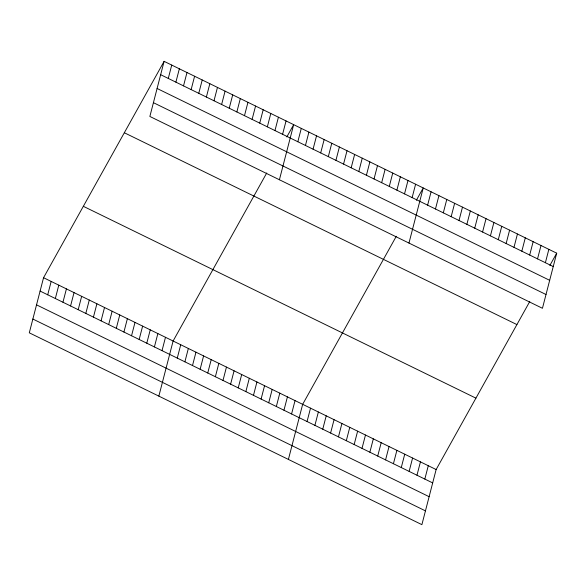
<?xml version="1.0" encoding="UTF-8"?>
<svg xmlns="http://www.w3.org/2000/svg" width="586" height="586" viewBox="0 0 586 586"><rect width="100%" height="100%" fill="white"/><g stroke="black" fill="none" stroke-linecap="round" stroke-linejoin="round"><path stroke-width="0.88" d="M164.109 61.347L149.862 116.453L542.446 308.287L556.7 253.181L164.109 61.347L43.554 277.713L29.3 332.819L421.891 524.653L436.138 469.547L529.773 301.504M47.715 294.795L51.172 281.434M55.34 298.523L58.79 285.155M62.958 302.244L66.416 288.883M70.576 305.965L74.034 292.604M78.202 309.694L81.652 296.333M85.82 313.415L89.277 300.054M93.438 317.143L96.895 303.775M101.063 320.864L104.52 307.504M168.277 78.436L171.735 65.068M108.681 324.585L112.138 311.225M175.895 82.157L179.353 68.796M116.306 328.314L119.756 314.946M183.521 85.886L186.978 72.517M123.924 332.035L127.382 318.674M191.139 89.607L194.596 76.246M131.542 335.763L135 322.395M198.764 93.328L202.214 79.967M139.168 339.484L142.625 326.124M206.382 97.056L209.839 83.688M146.786 343.206L150.243 329.845M214 100.777L217.457 87.417M154.411 346.934L157.861 333.566M221.625 104.498L225.083 91.138M162.029 350.655L165.486 337.294M229.243 108.227L232.701 94.866M158.857 396.121L173.104 341.015L266.74 172.973M236.861 111.948L240.319 98.587M177.272 358.105L180.722 344.736M244.487 115.676L247.944 102.308M184.89 361.826L188.348 348.465M252.105 119.398L255.562 106.037M192.508 365.554L195.966 352.186M259.73 123.119L263.18 109.758M200.134 369.275L203.591 355.914M267.348 126.847L270.805 113.479M207.752 372.996L211.209 359.636M274.966 130.568L278.423 117.207M215.377 376.725L218.827 363.357M282.591 134.297L286.049 120.928M222.995 380.446L226.452 367.085M279.412 179.763L293.667 124.657L286.832 136.912M230.613 384.167L234.07 370.806M297.835 141.739L301.285 128.378M238.238 387.895L241.696 374.535M305.453 145.467L308.91 132.099M245.856 391.616L249.314 378.256M313.07 149.188L316.528 135.827M253.482 395.345L256.932 381.977M320.696 152.909L324.153 139.549M261.1 399.066L264.557 385.705M328.314 156.638L331.771 143.27M268.718 402.787L272.175 389.426M335.932 160.359L339.389 146.998M276.343 406.516L279.793 393.147M343.557 164.087L347.015 150.719M283.961 410.237L287.418 396.876M351.175 167.808L354.633 154.448M291.579 413.965L295.036 400.597M358.8 171.53L362.251 158.169M288.407 459.431L302.662 404.325L396.297 236.283M366.418 175.258L369.876 161.89M307.057 421.524L310.514 408.156M374.036 178.979L377.494 165.618M314.909 425.355L318.359 411.995M381.662 182.7L385.119 169.339M322.761 429.194L326.212 415.833M389.28 186.429L392.737 173.068M330.607 433.032L334.064 419.671M396.905 190.15L400.355 176.789M338.459 436.87L341.916 423.502M404.523 193.878L407.981 180.51M346.311 440.709L349.769 427.341M412.141 197.599L415.599 184.238M354.164 444.54L357.621 431.179M408.969 243.065L423.224 187.96L416.39 200.222M362.016 448.378L365.474 435.017M427.619 205.159L431.069 191.798M369.869 452.216L373.326 438.855M435.471 208.997L438.921 195.636M377.721 456.055L381.178 442.686M443.316 212.835L446.774 199.467M385.573 459.893L389.031 446.525M451.169 216.674L454.626 203.305M393.426 463.724L396.883 450.363M459.021 220.504L462.479 207.144M401.278 467.562L404.728 454.201M466.874 224.343L470.331 210.982M409.131 471.4L412.581 458.04M474.726 228.181L478.183 214.82M416.976 475.239L420.433 461.871M482.578 232.019L486.036 218.651M424.828 479.07L428.285 465.709M490.431 235.85L493.888 222.49M498.283 239.689L501.741 226.328M506.136 243.527L509.593 230.166M513.988 247.365L517.438 233.997M521.84 251.204L525.29 237.835M529.685 255.035L533.143 241.674M537.538 258.873L540.995 245.512M545.39 262.711L548.848 249.35M549.866 265.443L556.7 253.181M160.659 74.708L553.243 266.549M157.092 88.486L549.683 280.32M153.422 102.682L546.013 294.516M124.327 132.744L516.918 324.585M83.337 206.309L475.927 398.15M43.554 277.713L436.138 469.547M40.097 291.074L432.68 482.908M36.53 304.845L429.12 496.686M32.86 319.04L425.451 510.875"/></g></svg>
